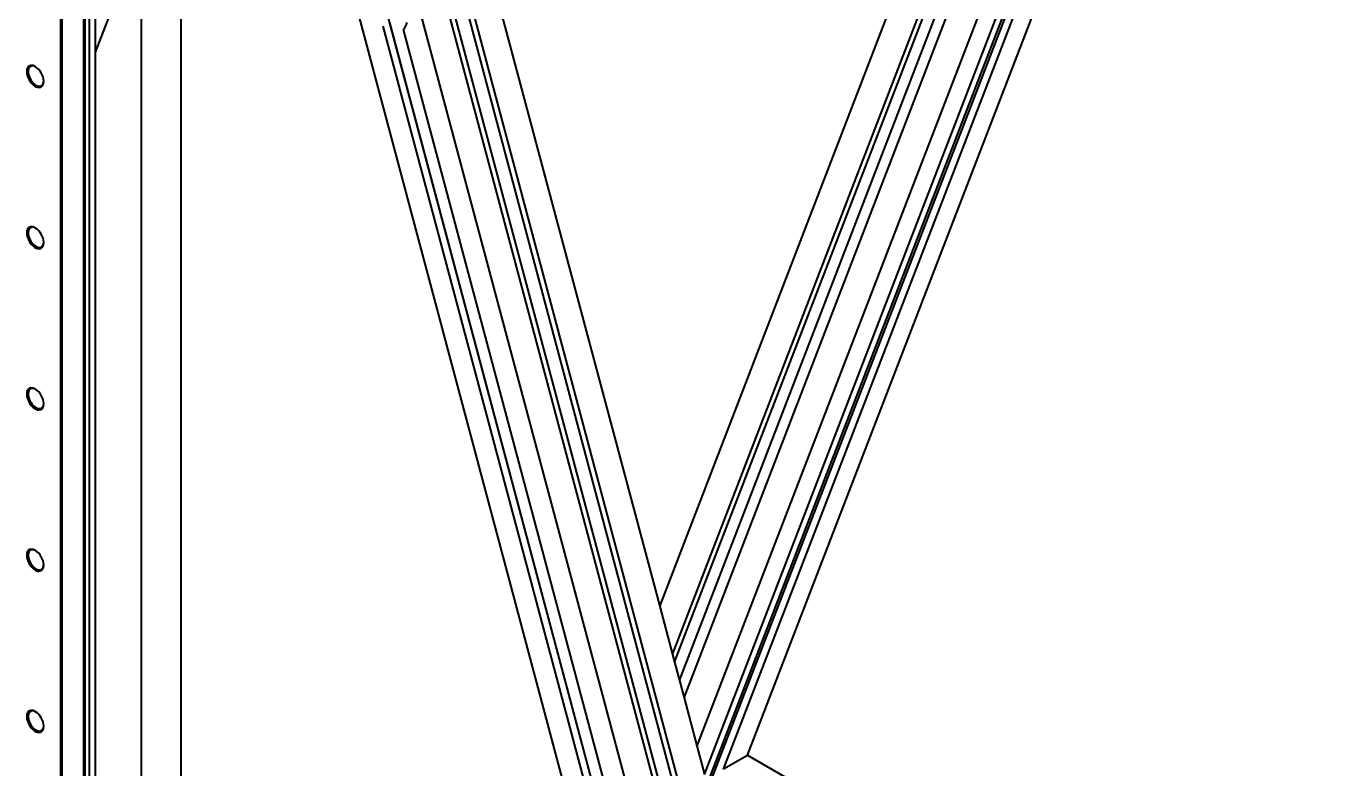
# Model space of a CAD drawing. Header units: millimetres. Extents: x 15 to 415, y 5 to 292.
# Drawn here: x 289.66 to 322.58, y 107.29 to 126.1 of the extents above; entities that cross this region are included whole.
import ezdxf

# ---------------------------------------------------------------- set-up
doc = ezdxf.new("R2010")
doc.units = ezdxf.units.MM
doc.layers.add('Geometries', color=7, linetype='Continuous')

msp = doc.modelspace()

# ---------------------------------------------------------------- linework, layer by layer
at = {"layer": 'Geometries', "linetype": 'Continuous', "lineweight": 40}
for p, q in [((307.9342, 107.6413), (318.9772, 136.2997)), ((307.3243, 107.2892), (318.3673, 135.9475)), ((306.8433, 107.1467), (317.8193, 135.6311)), ((306.9095, 106.8982), (318.0276, 135.7514)), ((318.1011, 135.7939), (306.9555, 106.8693)), ((317.2094, 135.279), (306.6493, 107.8739)), ((306.3248, 109.0908), (316.189, 134.6899)), ((306.207, 109.5327), (315.8184, 134.4759)), ((306.0332, 110.1842), (315.2721, 134.1605)), ((306.0838, 109.9945), (315.4312, 134.2524)), ((305.7087, 111.4011), (314.2516, 133.5714)), ((316.9937, 66.4451), (299.2189, 133.098)), ((317.0907, 64.2423), (298.794, 132.8526)), ((316.3039, 64.0211), (298.061, 132.4295)), ((296.6818, 131.6332), (303.4843, 106.1246)), ((290.5433, 75.7424), (290.5433, 130.9424)), ((290.5787, 75.8211), (290.5787, 130.9424)), ((291.1317, 92.6706), (291.1317, 130.9424)), ((291.1656, 76.1706), (291.1656, 130.9424)), ((291.272, 76.232), (291.272, 130.9424)), ((293.5815, 130.6026), (293.5815, 100.8449)), ((291.4272, 125.4425), (292.5815, 128.4379)), ((292.5815, 128.4379), (292.5815, 100.2676)), ((311.799, 85.3873), (300.6557, 127.1731)), ((291.4272, 125.4425), (291.4272, 126.6731)), ((315.2939, 64.6137), (298.7328, 126.7155)), ((300.3296, 126.5618), (311.3043, 85.4079)), ((315.0703, 64.7378), (298.7061, 126.1014)), ((298.8652, 126.1933), (315.2857, 64.6184)), ((301.7241, 126.3428), (305.7087, 111.4011)), ((315.6519, 64.407), (299.2221, 126.0164)), ((291.4272, 99.6012), (291.4272, 125.4425)), ((305.7087, 111.4011), (306.0332, 110.1842)), ((306.0332, 110.1842), (306.0838, 109.9945)), ((306.0838, 109.9945), (306.207, 109.5327)), ((306.207, 109.5327), (306.3248, 109.0908)), ((306.3248, 109.0908), (306.6493, 107.8739)), ((306.6493, 107.8739), (306.8433, 107.1467)), ((307.3243, 107.2893), (307.9342, 107.6413)), ((307.9342, 107.6413), (322.579, 99.1861)), ((307.3243, 107.2892), (307.3243, 107.2893)), ((307.3243, 107.2892), (307.3243, 107.2892))]:
    msp.add_line(p, q, dxfattribs=at)
at = {"layer": 'Geometries', "linetype": 'Continuous', "lineweight": 40, "flags": 128}
msp.add_lwpolyline([(299.2221, 126.0164), (299.2452, 126.042), (299.2653, 126.0713), (299.2826, 126.1042), (299.2967, 126.1403), (299.3075, 126.1793), (299.3093, 126.1877)], dxfattribs=at)
at = {"layer": 'Geometries', "linetype": 'Continuous', "lineweight": 40}
for centre, major_axis, start_param, end_param in [((289.8981, 124.8233), (0.1531, -0.2652), 2.3147402, 7.1100406), ((289.9158, 124.8335), (-0.1406, 0.2436), 5.5415422, 6.2831853), ((289.9158, 124.8335), (-0.1406, 0.2436), 0, 3.8832386), ((289.8981, 124.8233), (0.1531, -0.2652), 0.8268553, 2.3147402), ((289.8981, 120.7408), (0.1531, -0.2652), 2.3143584, 7.1104179), ((289.9158, 120.751), (-0.1406, 0.2436), 0, 3.883616), ((289.9158, 120.751), (-0.1406, 0.2436), 5.5411603, 6.2831853), ((289.8981, 120.7408), (0.1531, -0.2652), 0.8272326, 2.3143584), ((289.8981, 116.6583), (0.1531, -0.2652), 2.3145922, 7.110187), ((289.9158, 116.6685), (-0.1406, 0.2436), 0, 3.883385), ((289.9158, 116.6685), (-0.1406, 0.2436), 5.5413942, 6.2831853), ((289.8981, 116.6583), (0.1531, -0.2652), 0.8270017, 2.3145922), ((289.8981, 112.5758), (0.1531, -0.2652), 2.3146567, 7.1101234), ((289.9158, 112.586), (-0.1406, 0.2436), 0, 3.8833214), ((289.9158, 112.586), (-0.1406, 0.2436), 5.5414586, 6.2831853), ((289.8981, 112.5758), (0.1531, -0.2652), 0.826938, 2.3146567), ((289.8981, 108.4933), (0.1531, -0.2652), 2.3145654, 7.1102135), ((289.9158, 108.5035), (-0.1406, 0.2436), 0, 3.8834115), ((289.9158, 108.5035), (-0.1406, 0.2436), 5.5413674, 6.2831853), ((289.8981, 108.4933), (0.1531, -0.2652), 0.8270282, 2.3145654)]:
    msp.add_ellipse(centre, major_axis=major_axis, ratio=0.5773503, start_param=start_param, end_param=end_param, dxfattribs=at)

doc.saveas('drawing.dxf')
